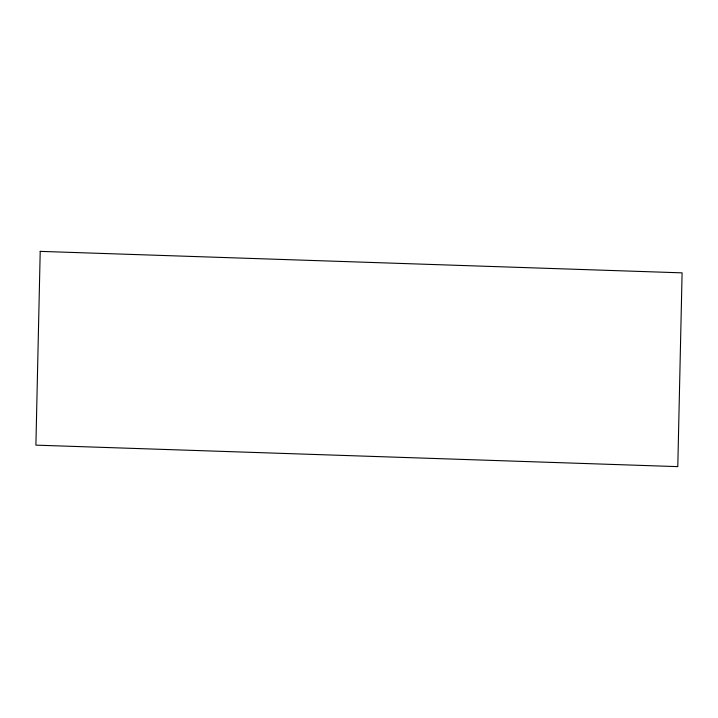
<?xml version="1.0" encoding="UTF-8"?>
<svg xmlns="http://www.w3.org/2000/svg" width="718" height="718" viewBox="0 0 718 718"><rect width="100%" height="100%" fill="white"/><g stroke="black" fill="none" stroke-linecap="round" stroke-linejoin="round"><path stroke-width="1.08" d="M40.208 251.372L35.9 445.142L677.792 466.628L682.1 272.858L40.208 251.372"/></g></svg>
